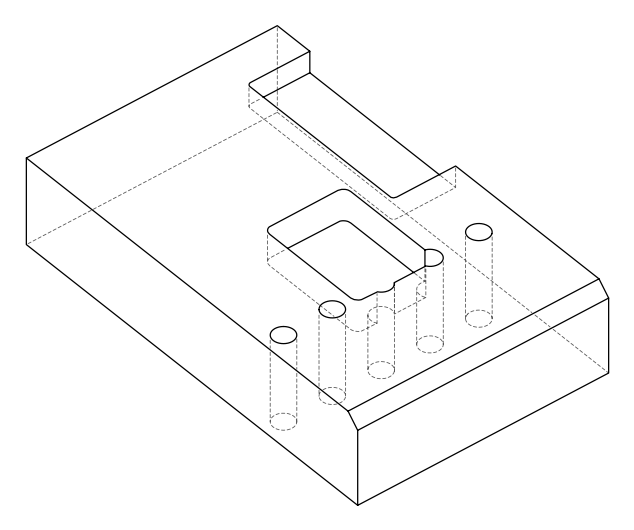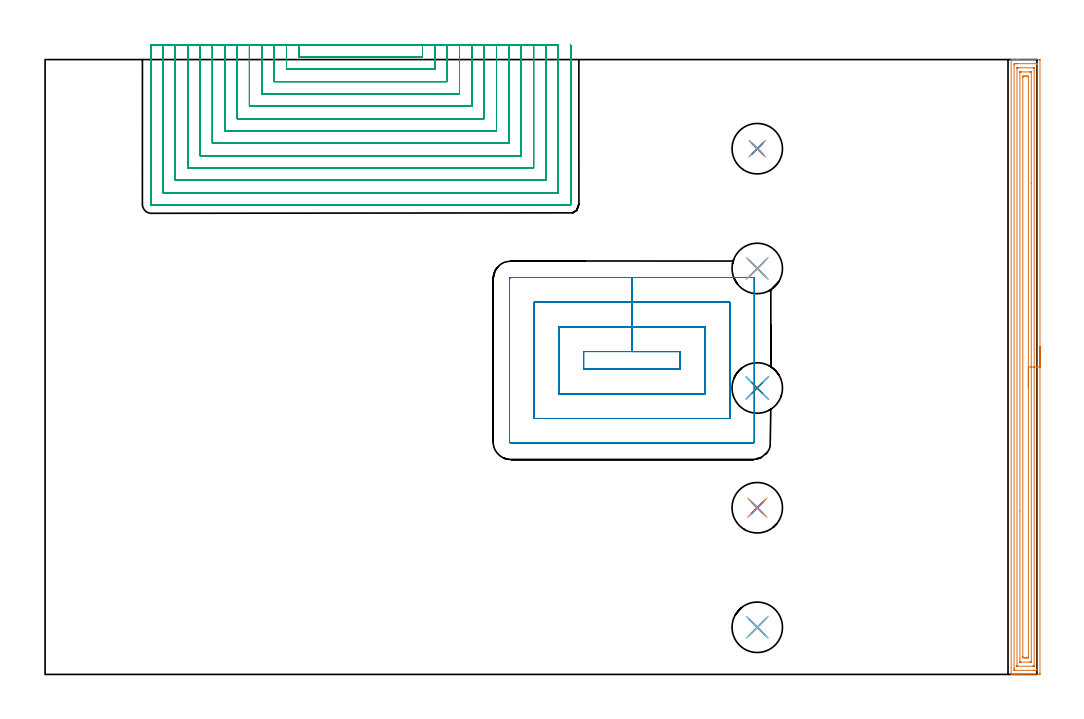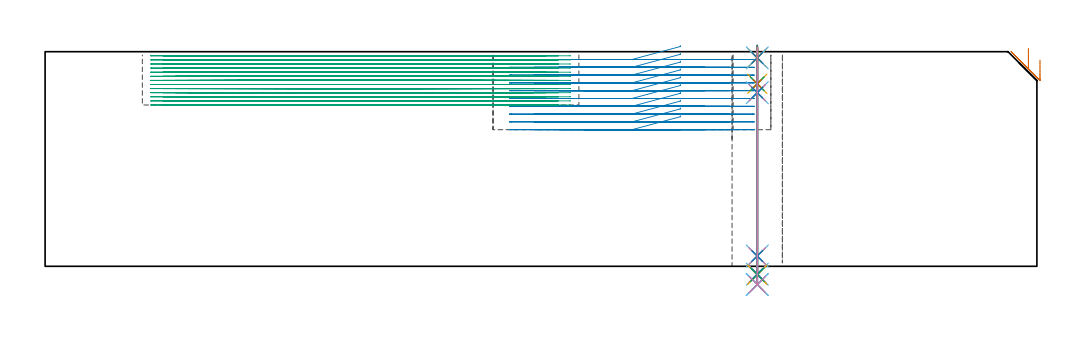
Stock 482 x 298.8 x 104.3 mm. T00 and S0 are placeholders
(PLAN: 28 operations, 23 tool changes, 199.7 min)
(1 AREA_MILL | FG_CHAMFER_SURFACE | UGT0205_001 | 12.26 min | 29281 mm3)
(2 MILL_RECTANGULAR_POCKET | POCKET_RECTANGULAR_STRAIGHT | NXT0201_012 | Follow Part, ap 4, ae 75% | 22.21 min | 491413 mm3)
(3 MILL_SLOT | SLOT_PARTIAL_RECTANGULAR | NXT0201_009 | Follow Part, ap 2, ae 75% | 157.45 min | 410135 mm3)
(4 SPOT_DRILL | STEP1HOLE | NXT0321_9005460120000 | 0.05 min | 199 mm3)
(5 SPOT_DRILL_1 | STEP1HOLE_1 | NXT0321_9005460120000 | 0.05 min | 156 mm3)
(6 SPOT_DRILL_2 | STEP1HOLE_2 | NXT0321_9005460120000 | 0.05 min | 0 mm3)
(7 SPOT_DRILL_3 | STEP1HOLE_3 | NXT0321_9005460120000 | 0.05 min | 94 mm3)
(8 SPOT_DRILL_4 | STEP1HOLE_4 | NXT0321_9005460120000 | 0.05 min | 129 mm3)
(9 DRILL_BLIND_HOLE_INTO_CENTER | STEP1HOLE | UGT0301_217 | 0.07 min | 996 mm3)
(10 GUN_DRILL_THROUGH_HOLE | STEP1HOLE | UGT0307_007 | 0.53 min | 7085 mm3)
(11 DRILL_TO_ENLARGE_THROUGH_HOLE | STEP1HOLE | NXT0301_104 | 0.44 min | 7752 mm3)
(12 DRILL_TO_ENLARGE_THROUGH_HOLE_1 | STEP1HOLE | UGT0301_058 | 0.46 min | 33103 mm3)
(13 DRILL_BLIND_HOLE_INTO_CENTER_1 | STEP1HOLE_1 | UGT0301_217 | 0.07 min | 989 mm3)
(14 GUN_DRILL_THROUGH_HOLE_1 | STEP1HOLE_1 | UGT0307_007 | 0.53 min | 7085 mm3)
(15 DRILL_TO_ENLARGE_THROUGH_HOLE_2 | STEP1HOLE_1 | NXT0301_104 | 0.44 min | 7721 mm3)
(16 DRILL_TO_ENLARGE_THROUGH_HOLE_3 | STEP1HOLE_1 | UGT0301_058 | 0.46 min | 33087 mm3)
(17 DRILL_BLIND_HOLE_INTO_CENTER_2 | STEP1HOLE_2 | UGT0301_217 | 0.07 min | 0 mm3)
(18 GUN_DRILL_THROUGH_HOLE_2 | STEP1HOLE_2 | UGT0307_007 | 0.53 min | 5233 mm3)
(19 DRILL_TO_ENLARGE_THROUGH_HOLE_4 | STEP1HOLE_2 | NXT0301_104 | 0.44 min | 5075 mm3)
(20 DRILL_TO_ENLARGE_THROUGH_HOLE_5 | STEP1HOLE_2 | UGT0301_058 | 0.46 min | 24128 mm3)
(21 DRILL_BLIND_HOLE_INTO_CENTER_3 | STEP1HOLE_3 | UGT0301_217 | 0.07 min | 100 mm3)
(22 GUN_DRILL_THROUGH_HOLE_3 | STEP1HOLE_3 | UGT0307_007 | 0.53 min | 5468 mm3)
(23 DRILL_TO_ENLARGE_THROUGH_HOLE_6 | STEP1HOLE_3 | NXT0301_104 | 0.44 min | 6200 mm3)
(24 DRILL_TO_ENLARGE_THROUGH_HOLE_7 | STEP1HOLE_3 | UGT0301_058 | 0.46 min | 27895 mm3)
(25 DRILL_BLIND_HOLE_INTO_CENTER_4 | STEP1HOLE_4 | UGT0301_217 | 0.07 min | 985 mm3)
(26 GUN_DRILL_THROUGH_HOLE_4 | STEP1HOLE_4 | UGT0307_007 | 0.53 min | 7105 mm3)
(27 DRILL_TO_ENLARGE_THROUGH_HOLE_8 | STEP1HOLE_4 | NXT0301_104 | 0.44 min | 7746 mm3)
(28 DRILL_TO_ENLARGE_THROUGH_HOLE_9 | STEP1HOLE_4 | UGT0301_058 | 0.46 min | 33098 mm3)
(TOOL UGT0205_001 | Chamfer Mill 20 x 3 x 45 deg. | D20 FL50 Z2)
(TOOL NXT0201_012 | ENDMILL 16mm [2P460-1600-NA 1630] | D16 FL38 Z6)
(TOOL NXT0201_009 | ENDMILL 8mm [2P460-0800-NA 1630] | D8 FL26 Z6)
(TOOL NXT0321_9005460120000 | NC Spot Drill, 142deg, 12mm, Carbide, Uncoated | D12 PA142 FL30 Z2)
(TOOL UGT0301_217 | Twist Drill 10.4 mm | D10.4 PA118 FL82 Z2)
(TOOL UGT0307_007 | Gun Drill 10 mm | D10 PA130 FL24 Z1)
(TOOL NXT0301_104 | Carbide Drill 14mm [860.1-1400-112A1-MM 2214] | D14 PA140 FL123 Z2)
(TOOL UGT0301_058 | Twist Drill 24.5 mm | D24.5 PA118 FL160 Z2)
(OP 1 AREA_MILL)
G17 G21 G94 G90
T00 M6
G54
G17 G0 G90 X483.5 Y159.4 S1061 M3
G43 Z114.3 H0
Z100.3
G94 G1 Y159.362 Z99.428 F250.
Y159.248 Z98.564
Y159.059 Z97.712
Y158.797 Z96.88
Y158.463 Z96.074
Y158.06 Z95.3
Y157.592 Z94.564
Y157.06 Z93.872
Y156.471 Z93.229
Y155.828 Z92.64
Y155.136 Z92.108
Y154.4 Z91.64
Y153.626 Z91.237
Y152.82 Z90.903
Y151.988 Z90.641
Y151.136 Z90.452
Y150.272 Z90.338
Y149.4 Z90.3
X483.499 Y0.621 Z90.301
X483.496 Y0.207 Z90.302
X483.492 Y0.01 Z90.305
X483.089 Y0.005 Z90.708
X482.479 Y0. Z91.319
X472.547 Z101.248
X472.011 Z101.786
X471.668 Z102.128
X471.132 Z102.664
X470.789 Z103.005
X469.82 Z103.979
X469.658 Y0.002 Z104.134
X469.502 Y0.01 Z104.288
X469.5 Y0.174 Z104.3
Y298.626
X469.503 Y298.79 Z104.288
X469.658 Y298.798 Z104.134
X469.82 Y298.8 Z103.979
X470.104 Z103.695
X470.789 Z103.005
X472.011 Z101.786
X472.547 Z101.248
X473.157 Z100.638
X483.089 Z90.708
X483.359 Y298.798 Z90.438
X483.492 Y298.79 Z90.306
X483.499 Y298.656 Z90.299
X483.5 Y298.179 Z90.3
Y149.4
X482.086 Z91.714
X482.085 Y2.536 Z91.715
X482.084 Y2.408 Z91.716
X482.079 Y2.034 Z91.721
X481.724 Y2.009 Z92.076
X481.332 Y2.003 Z92.468
X480.855 Y2. Z92.945
X480.453 Z93.347
X471.19 Z102.61
X470.993 Y2.002 Z102.807
X470.961 Y2.005 Z102.839
X470.931 Y2.009 Z102.869
X470.921 Y2.048 Z102.879
X470.916 Y2.28 Z102.884
X470.915 Y2.408 Z102.885
X470.914 Y3.175 Z102.886
X470.915 Y296.264 Z102.885
X470.916 Y296.392 Z102.884
X470.921 Y296.766 Z102.879
X471.276 Y296.791 Z102.524
X471.668 Y296.797 Z102.132
X472.145 Y296.8 Z101.655
X472.547 Z101.253
X481.809 Z91.991
X482.007 Y296.798 Z91.793
X482.039 Y296.795 Z91.761
X482.069 Y296.791 Z91.731
X482.079 Y296.752 Z91.721
X482.084 Y296.52 Z91.716
X482.085 Y296.392 Z91.715
X482.086 Y295.625 Z91.714
Y149.4
X480.672 Z93.128
X480.671 Y4.195 Z93.129
X480.669 Y4.085 Z93.131
X480.667 Y4.03 Z93.133
X480.665 Y4.011 Z93.135
X480.64 Y4.006 Z93.16
X480.453 Y4.003 Z93.347
X479.767 Y4. Z94.033
X472.738 Z101.062
X472.547 Y4.003 Z101.253
X472.355 Y4.008 Z101.445
X472.335 Y4.01 Z101.465
X472.333 Y4.024 Z101.467
X472.33 Y4.062 Z101.47
X472.329 Y4.121 Z101.471
Y4.195
Y294.605
X472.331 Y294.715 Z101.469
X472.333 Y294.77 Z101.467
X472.335 Y294.789 Z101.465
X472.36 Y294.794 Z101.44
X472.547 Y294.797 Z101.253
X473.233 Y294.8 Z100.567
X480.262 Z93.538
X480.453 Y294.797 Z93.347
X480.645 Y294.792 Z93.155
X480.665 Y294.79 Z93.135
X480.667 Y294.776 Z93.133
X480.67 Y294.738 Z93.13
X480.671 Y294.679 Z93.129
X480.672 Y294.605 Z93.128
Y149.4
X479.257 Z94.543
Y6.306
X479.255 Y6.115 Z94.545
X479.253 Y6.047 Z94.547
X479.251 Y6.015 Z94.549
X479.234 Y6.01 Z94.566
X479.127 Y6.007 Z94.673
X478.696 Y6. Z95.104
X478.679 Z95.121
X474.286 Z99.514
X473.873 Y6.004 Z99.927
X473.771 Y6.008 Z100.029
X473.75 Y6.01 Z100.05
X473.748 Y6.024 Z100.052
X473.745 Y6.061 Z100.055
X473.744 Y6.141 Z100.056
X473.743 Y79.478 Z100.057
Y292.494
X473.745 Y292.685 Z100.055
X473.747 Y292.753 Z100.053
X473.749 Y292.785 Z100.051
X473.766 Y292.79 Z100.034
X473.873 Y292.793 Z99.927
X474.304 Y292.8 Z99.496
X474.321 Z99.479
X478.714 Z95.086
X479.127 Y292.796 Z94.673
X479.229 Y292.792 Z94.571
X479.25 Y292.79 Z94.55
X479.252 Y292.776 Z94.548
X479.255 Y292.739 Z94.545
X479.256 Y292.659 Z94.544
X479.257 Y238.477 Z94.543
Y149.4
X477.843 Z95.957
Y8.663
X477.842 Y8.638 Z95.958
X477.818 Y8.01 Z95.982
X477.588 Y8.003 Z96.212
X476.939 Y8. Z96.861
X476.713 Z97.087
X476.061 Z97.739
X475.833 Y8.001 Z97.967
X475.182 Y8.01 Z98.618
X475.158 Y8.663 Z98.642
X475.157 Y8.688 Z98.643
Y290.137
X475.158 Y290.162 Z98.642
X475.182 Y290.79 Z98.618
X475.412 Y290.797 Z98.388
X476.061 Y290.8 Z97.739
X476.287 Z97.513
X476.939 Z96.861
X477.167 Y290.799 Z96.633
X477.818 Y290.79 Z95.982
X477.842 Y290.137 Z95.958
X477.843 Y290.112 Z95.957
Y149.4
Y148.528 Z95.995
Y147.664 Z96.109
Y146.812 Z96.298
Y145.98 Z96.56
Y145.174 Z96.894
Y144.4 Z97.297
Y143.664 Z97.765
Y142.972 Z98.296
Y142.329 Z98.886
Y141.74 Z99.529
Y141.208 Z100.221
Y140.74 Z100.957
Y140.337 Z101.731
Y140.003 Z102.537
Y139.741 Z103.369
Y139.552 Z104.22
Y139.438 Z105.085
Y139.4 Z105.957
G0 Z114.3
M5
M2
(OP 2 MILL_RECTANGULAR_POCKET)
G17 G21 G94 G90
T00 M6
G54
G17 G0 G90 X308.7 Y155.059 S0 M3
G43 Z114.3 H1
Z107.3
G94 G1 Y156.9 Z106.807 F250.
X285.2 Z100.51
X261.7 F500.
Y148.4
X308.7
Y156.9
X285.2
Y168.9
X249.7
Y136.4
X320.7
Y168.9
X285.2
Y180.9
X237.7
Y124.4
X332.7
Y180.9
X285.2
Y192.9
X226.5
G3 X225.7 Y192.1 R0.8
G1 Y113.2
G3 X226.5 Y112.4 R0.8
G1 X343.9
G3 X344.7 Y113.2 R0.8
G1 Y192.9
X285.2
X284.2
G0 X308.7 Y155.059 Z103.51
G1 Y156.9 Z103.017 F250.
X285.2 Z96.72
X261.7 F500.
Y148.4
X308.7
Y156.9
X285.2
Y168.9
X249.7
Y136.4
X320.7
Y168.9
X285.2
Y180.9
X237.7
Y124.4
X332.7
Y180.9
X285.2
Y192.9
X226.5
G3 X225.7 Y192.1 R0.8
G1 Y113.2
G3 X226.5 Y112.4 R0.8
G1 X343.9
G3 X344.7 Y113.2 R0.8
G1 Y192.9
X285.2
X284.2
G0 X308.7 Y155.059 Z99.72
G1 Y156.9 Z99.227 F250.
X285.2 Z92.93
X261.7 F500.
Y148.4
X308.7
Y156.9
X285.2
Y168.9
X249.7
Y136.4
X320.7
Y168.9
X285.2
Y180.9
X237.7
Y124.4
X332.7
Y180.9
X285.2
Y192.9
X226.5
G3 X225.7 Y192.1 R0.8
G1 Y113.2
G3 X226.5 Y112.4 R0.8
G1 X343.9
G3 X344.7 Y113.2 R0.8
G1 Y192.9
X285.2
X284.2
G0 X308.7 Y155.059 Z95.93
G1 Y156.9 Z95.437 F250.
X285.2 Z89.14
X261.7 F500.
Y148.4
X308.7
Y156.9
X285.2
Y168.9
X249.7
Y136.4
X320.7
Y168.9
X285.2
Y180.9
X237.7
Y124.4
X332.7
Y180.9
X285.2
Y192.9
X226.5
G3 X225.7 Y192.1 R0.8
G1 Y113.2
G3 X226.5 Y112.4 R0.8
G1 X343.9
G3 X344.7 Y113.2 R0.8
G1 Y192.9
X285.2
X284.2
G0 X308.7 Y155.059 Z92.14
G1 Y156.9 Z91.647 F250.
X285.2 Z85.35
X261.7 F500.
Y148.4
X308.7
Y156.9
X285.2
Y168.9
X249.7
Y136.4
X320.7
Y168.9
X285.2
Y180.9
X237.7
Y124.4
X332.7
Y180.9
X285.2
Y192.9
X226.5
G3 X225.7 Y192.1 R0.8
G1 Y113.2
G3 X226.5 Y112.4 R0.8
G1 X343.9
G3 X344.7 Y113.2 R0.8
G1 Y192.9
X285.2
X284.2
G0 X308.7 Y155.059 Z88.35
G1 Y156.9 Z87.857 F250.
X285.2 Z81.56
X261.7 F500.
Y148.4
X308.7
Y156.9
X285.2
Y168.9
X249.7
Y136.4
X320.7
Y168.9
X285.2
Y180.9
X237.7
Y124.4
X332.7
Y180.9
X285.2
Y192.9
X226.5
G3 X225.7 Y192.1 R0.8
G1 Y113.2
G3 X226.5 Y112.4 R0.8
G1 X343.9
G3 X344.7 Y113.2 R0.8
G1 Y192.9
X285.2
X284.2
G0 X308.7 Y155.059 Z84.56
G1 Y156.9 Z84.067 F250.
X285.2 Z77.77
X261.7 F500.
Y148.4
X308.7
Y156.9
X285.2
Y168.9
X249.7
Y136.4
X320.7
Y168.9
X285.2
Y180.9
X237.7
Y124.4
X332.7
Y180.9
X285.2
Y192.9
X226.5
G3 X225.7 Y192.1 R0.8
G1 Y113.2
G3 X226.5 Y112.4 R0.8
G1 X343.9
G3 X344.7 Y113.2 R0.8
G1 Y192.9
X285.2
X284.2
G0 X308.7 Y155.059 Z80.77
G1 Y156.9 Z80.277 F250.
X285.2 Z73.98
X261.7 F500.
Y148.4
X308.7
Y156.9
X285.2
Y168.9
X249.7
Y136.4
X320.7
Y168.9
X285.2
Y180.9
X237.7
Y124.4
X332.7
Y180.9
X285.2
Y192.9
X226.5
G3 X225.7 Y192.1 R0.8
G1 Y113.2
G3 X226.5 Y112.4 R0.8
G1 X343.9
G3 X344.7 Y113.2 R0.8
G1 Y192.9
X285.2
X284.2
G0 X308.7 Y155.059 Z76.98
G1 Y156.9 Z76.487 F250.
X285.2 Z70.19
X261.7 F500.
Y148.4
X308.7
Y156.9
X285.2
Y168.9
X249.7
Y136.4
X320.7
Y168.9
X285.2
Y180.9
X237.7
Y124.4
X332.7
Y180.9
X285.2
Y192.9
X226.5
G3 X225.7 Y192.1 R0.8
G1 Y113.2
G3 X226.5 Y112.4 R0.8
G1 X343.9
G3 X344.7 Y113.2 R0.8
G1 Y192.9
X285.2
X284.2
G0 X308.7 Y155.059 Z73.19
G1 Y156.9 Z72.697 F250.
X285.2 Z66.4
X261.7 F500.
Y148.4
X308.7
Y156.9
X285.2
Y168.9
X249.7
Y136.4
X320.7
Y168.9
X285.2
Y180.9
X237.7
Y124.4
X332.7
Y180.9
X285.2
Y192.9
X226.5
G3 X225.7 Y192.1 R0.8
G1 Y113.2
G3 X226.5 Y112.4 R0.8
G1 X343.9
G3 X344.7 Y113.2 R0.8
G1 Y192.9
X285.2
X284.2
G0 Z114.3
M5
M2
(OP 3 MILL_SLOT)
G17 G21 G94 G90
T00 M6
G54
G17 G0 G90 X123.3 Y305.8 S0 M3
G43 Z114.3 H1
Z102.308
G94 G1 Y302.8 F250.
Y300.1 F500.
X183.4
Y302.8
Y305.8 F250.
X117.3
Y302.8
Y294.1 F500.
X189.4
Y302.8
Y305.8 F250.
X111.3
Y302.8
Y288.1 F500.
X195.4
Y302.8
Y305.8 F250.
X105.3
Y302.8
Y282.1 F500.
X201.4
Y302.8
Y305.8 F250.
X99.3
Y302.8
Y276.1 F500.
X207.4
Y302.8
Y305.8 F250.
X93.3
Y302.8
Y270.1 F500.
X213.4
Y302.8
Y305.8 F250.
X87.3
Y302.8
Y264.1 F500.
X219.4
Y302.8
Y305.8 F250.
X81.3
Y302.8
Y258.1 F500.
X225.4
Y302.8
Y305.8 F250.
X75.3
Y302.8
Y252.1 F500.
X231.4
Y302.8
Y305.8 F250.
X69.3
Y302.8
Y246.1 F500.
X237.4
Y302.8
Y305.8 F250.
X63.3
Y302.8
Y240.1 F500.
X243.4
Y302.8
Y305.8 F250.
X57.3
Y302.8
Y234.1 F500.
X249.4
Y302.8
Y305.8 F250.
X51.3
Y302.8
Y228.4 F500.
G3 X51.6 Y228.1 R0.3
G1 X255.1
G3 X255.4 Y228.4 R0.3
G1 Y302.8
Y305.8 F250.
G0 X123.3 Z100.315
G1 Y302.8
Y300.1 F500.
X183.4
Y302.8
Y305.8 F250.
X117.3
Y302.8
Y294.1 F500.
X189.4
Y302.8
Y305.8 F250.
X111.3
Y302.8
Y288.1 F500.
X195.4
Y302.8
Y305.8 F250.
X105.3
Y302.8
Y282.1 F500.
X201.4
Y302.8
Y305.8 F250.
X99.3
Y302.8
Y276.1 F500.
X207.4
Y302.8
Y305.8 F250.
X93.3
Y302.8
Y270.1 F500.
X213.4
Y302.8
Y305.8 F250.
X87.3
Y302.8
Y264.1 F500.
X219.4
Y302.8
Y305.8 F250.
X81.3
Y302.8
Y258.1 F500.
X225.4
Y302.8
Y305.8 F250.
X75.3
Y302.8
Y252.1 F500.
X231.4
Y302.8
Y305.8 F250.
X69.3
Y302.8
Y246.1 F500.
X237.4
Y302.8
Y305.8 F250.
X63.3
Y302.8
Y240.1 F500.
X243.4
Y302.8
Y305.8 F250.
X57.3
Y302.8
Y234.1 F500.
X249.4
Y302.8
Y305.8 F250.
X51.3
Y302.8
Y228.4 F500.
G3 X51.6 Y228.1 R0.3
G1 X255.1
G3 X255.4 Y228.4 R0.3
G1 Y302.8
Y305.8 F250.
G0 X123.3 Z98.323
G1 Y302.8
Y300.1 F500.
X183.4
Y302.8
Y305.8 F250.
X117.3
Y302.8
Y294.1 F500.
X189.4
Y302.8
Y305.8 F250.
X111.3
Y302.8
Y288.1 F500.
X195.4
Y302.8
Y305.8 F250.
X105.3
Y302.8
Y282.1 F500.
X201.4
Y302.8
Y305.8 F250.
X99.3
Y302.8
Y276.1 F500.
X207.4
Y302.8
Y305.8 F250.
X93.3
Y302.8
Y270.1 F500.
X213.4
Y302.8
Y305.8 F250.
X87.3
Y302.8
Y264.1 F500.
X219.4
Y302.8
Y305.8 F250.
X81.3
Y302.8
Y258.1 F500.
X225.4
Y302.8
Y305.8 F250.
X75.3
Y302.8
Y252.1 F500.
X231.4
Y302.8
Y305.8 F250.
X69.3
Y302.8
Y246.1 F500.
X237.4
Y302.8
Y305.8 F250.
X63.3
Y302.8
Y240.1 F500.
X243.4
Y302.8
Y305.8 F250.
X57.3
Y302.8
Y234.1 F500.
X249.4
Y302.8
Y305.8 F250.
X51.3
Y302.8
Y228.4 F500.
G3 X51.6 Y228.1 R0.3
G1 X255.1
G3 X255.4 Y228.4 R0.3
G1 Y302.8
Y305.8 F250.
G0 X123.3 Z96.331
G1 Y302.8
Y300.1 F500.
X183.4
Y302.8
Y305.8 F250.
X117.3
Y302.8
Y294.1 F500.
X189.4
Y302.8
Y305.8 F250.
X111.3
Y302.8
Y288.1 F500.
X195.4
Y302.8
Y305.8 F250.
X105.3
Y302.8
Y282.1 F500.
X201.4
Y302.8
Y305.8 F250.
X99.3
Y302.8
Y276.1 F500.
X207.4
Y302.8
Y305.8 F250.
X93.3
Y302.8
Y270.1 F500.
X213.4
Y302.8
Y305.8 F250.
X87.3
Y302.8
Y264.1 F500.
X219.4
Y302.8
Y305.8 F250.
X81.3
Y302.8
Y258.1 F500.
X225.4
Y302.8
Y305.8 F250.
X75.3
Y302.8
Y252.1 F500.
X231.4
Y302.8
Y305.8 F250.
X69.3
Y302.8
Y246.1 F500.
X237.4
Y302.8
Y305.8 F250.
X63.3
Y302.8
Y240.1 F500.
X243.4
Y302.8
Y305.8 F250.
X57.3
Y302.8
Y234.1 F500.
X249.4
Y302.8
Y305.8 F250.
X51.3
Y302.8
Y228.4 F500.
G3 X51.6 Y228.1 R0.3
G1 X255.1
G3 X255.4 Y228.4 R0.3
G1 Y302.8
Y305.8 F250.
G0 X123.3 Z94.338
G1 Y302.8
Y300.1 F500.
X183.4
Y302.8
Y305.8 F250.
X117.3
Y302.8
Y294.1 F500.
X189.4
Y302.8
Y305.8 F250.
X111.3
Y302.8
Y288.1 F500.
X195.4
Y302.8
Y305.8 F250.
X105.3
Y302.8
Y282.1 F500.
X201.4
Y302.8
Y305.8 F250.
X99.3
Y302.8
Y276.1 F500.
X207.4
Y302.8
Y305.8 F250.
X93.3
Y302.8
Y270.1 F500.
X213.4
Y302.8
Y305.8 F250.
X87.3
Y302.8
Y264.1 F500.
X219.4
Y302.8
Y305.8 F250.
X81.3
Y302.8
Y258.1 F500.
X225.4
Y302.8
Y305.8 F250.
X75.3
Y302.8
Y252.1 F500.
X231.4
Y302.8
Y305.8 F250.
X69.3
Y302.8
Y246.1 F500.
X237.4
Y302.8
Y305.8 F250.
X63.3
Y302.8
Y240.1 F500.
X243.4
Y302.8
Y305.8 F250.
X57.3
Y302.8
Y234.1 F500.
X249.4
Y302.8
Y305.8 F250.
X51.3
Y302.8
Y228.4 F500.
G3 X51.6 Y228.1 R0.3
G1 X255.1
G3 X255.4 Y228.4 R0.3
G1 Y302.8
Y305.8 F250.
G0 X123.3 Z92.346
G1 Y302.8
Y300.1 F500.
X183.4
Y302.8
Y305.8 F250.
X117.3
Y302.8
Y294.1 F500.
X189.4
Y302.8
Y305.8 F250.
X111.3
Y302.8
Y288.1 F500.
X195.4
Y302.8
Y305.8 F250.
X105.3
Y302.8
Y282.1 F500.
X201.4
Y302.8
Y305.8 F250.
X99.3
Y302.8
Y276.1 F500.
X207.4
Y302.8
Y305.8 F250.
X93.3
Y302.8
Y270.1 F500.
X213.4
Y302.8
Y305.8 F250.
X87.3
Y302.8
Y264.1 F500.
X219.4
Y302.8
Y305.8 F250.
X81.3
Y302.8
Y258.1 F500.
X225.4
Y302.8
Y305.8 F250.
X75.3
Y302.8
Y252.1 F500.
X231.4
Y302.8
Y305.8 F250.
X69.3
Y302.8
Y246.1 F500.
X237.4
Y302.8
Y305.8 F250.
X63.3
Y302.8
Y240.1 F500.
X243.4
Y302.8
Y305.8 F250.
X57.3
Y302.8
Y234.1 F500.
X249.4
Y302.8
Y305.8 F250.
X51.3
Y302.8
Y228.4 F500.
G3 X51.6 Y228.1 R0.3
G1 X255.1
G3 X255.4 Y228.4 R0.3
G1 Y302.8
Y305.8 F250.
G0 X123.3 Z90.354
G1 Y302.8
Y300.1 F500.
X183.4
Y302.8
Y305.8 F250.
X117.3
Y302.8
Y294.1 F500.
X189.4
Y302.8
Y305.8 F250.
X111.3
Y302.8
Y288.1 F500.
X195.4
Y302.8
Y305.8 F250.
X105.3
Y302.8
Y282.1 F500.
X201.4
Y302.8
Y305.8 F250.
X99.3
Y302.8
Y276.1 F500.
X207.4
Y302.8
Y305.8 F250.
X93.3
Y302.8
Y270.1 F500.
X213.4
Y302.8
Y305.8 F250.
X87.3
Y302.8
Y264.1 F500.
X219.4
Y302.8
Y305.8 F250.
X81.3
Y302.8
Y258.1 F500.
X225.4
Y302.8
Y305.8 F250.
X75.3
Y302.8
Y252.1 F500.
X231.4
Y302.8
Y305.8 F250.
X69.3
Y302.8
Y246.1 F500.
X237.4
Y302.8
Y305.8 F250.
X63.3
Y302.8
Y240.1 F500.
X243.4
Y302.8
Y305.8 F250.
X57.3
Y302.8
Y234.1 F500.
X249.4
Y302.8
Y305.8 F250.
X51.3
Y302.8
Y228.4 F500.
G3 X51.6 Y228.1 R0.3
G1 X255.1
G3 X255.4 Y228.4 R0.3
G1 Y302.8
Y305.8 F250.
G0 X123.3 Z88.362
G1 Y302.8
Y300.1 F500.
X183.4
Y302.8
Y305.8 F250.
X117.3
Y302.8
Y294.1 F500.
X189.4
Y302.8
Y305.8 F250.
X111.3
Y302.8
Y288.1 F500.
X195.4
Y302.8
Y305.8 F250.
X105.3
Y302.8
Y282.1 F500.
X201.4
Y302.8
Y305.8 F250.
X99.3
Y302.8
Y276.1 F500.
X207.4
Y302.8
Y305.8 F250.
X93.3
Y302.8
Y270.1 F500.
X213.4
Y302.8
Y305.8 F250.
X87.3
Y302.8
Y264.1 F500.
X219.4
Y302.8
Y305.8 F250.
X81.3
Y302.8
Y258.1 F500.
X225.4
Y302.8
Y305.8 F250.
X75.3
Y302.8
Y252.1 F500.
X231.4
Y302.8
Y305.8 F250.
X69.3
Y302.8
Y246.1 F500.
X237.4
Y302.8
Y305.8 F250.
X63.3
Y302.8
Y240.1 F500.
X243.4
Y302.8
Y305.8 F250.
X57.3
Y302.8
Y234.1 F500.
X249.4
Y302.8
Y305.8 F250.
X51.3
Y302.8
Y228.4 F500.
G3 X51.6 Y228.1 R0.3
G1 X255.1
G3 X255.4 Y228.4 R0.3
G1 Y302.8
Y305.8 F250.
G0 X123.3 Z86.369
G1 Y302.8
Y300.1 F500.
X183.4
Y302.8
Y305.8 F250.
X117.3
Y302.8
Y294.1 F500.
X189.4
Y302.8
Y305.8 F250.
X111.3
Y302.8
Y288.1 F500.
X195.4
Y302.8
Y305.8 F250.
X105.3
Y302.8
Y282.1 F500.
X201.4
Y302.8
Y305.8 F250.
X99.3
Y302.8
Y276.1 F500.
X207.4
Y302.8
Y305.8 F250.
X93.3
Y302.8
Y270.1 F500.
X213.4
Y302.8
Y305.8 F250.
X87.3
Y302.8
Y264.1 F500.
X219.4
Y302.8
Y305.8 F250.
X81.3
Y302.8
Y258.1 F500.
X225.4
Y302.8
Y305.8 F250.
X75.3
Y302.8
Y252.1 F500.
X231.4
Y302.8
Y305.8 F250.
X69.3
Y302.8
Y246.1 F500.
X237.4
Y302.8
Y305.8 F250.
X63.3
Y302.8
Y240.1 F500.
X243.4
Y302.8
Y305.8 F250.
X57.3
Y302.8
Y234.1 F500.
X249.4
Y302.8
Y305.8 F250.
X51.3
Y302.8
Y228.4 F500.
G3 X51.6 Y228.1 R0.3
G1 X255.1
G3 X255.4 Y228.4 R0.3
G1 Y302.8
Y305.8 F250.
G0 X123.3 Z84.377
G1 Y302.8
Y300.1 F500.
X183.4
Y302.8
Y305.8 F250.
X117.3
Y302.8
Y294.1 F500.
X189.4
Y302.8
Y305.8 F250.
X111.3
Y302.8
Y288.1 F500.
X195.4
Y302.8
Y305.8 F250.
X105.3
Y302.8
Y282.1 F500.
X201.4
Y302.8
Y305.8 F250.
X99.3
Y302.8
Y276.1 F500.
X207.4
Y302.8
Y305.8 F250.
X93.3
Y302.8
Y270.1 F500.
X213.4
Y302.8
Y305.8 F250.
X87.3
Y302.8
Y264.1 F500.
X219.4
Y302.8
Y305.8 F250.
X81.3
Y302.8
Y258.1 F500.
X225.4
Y302.8
Y305.8 F250.
X75.3
Y302.8
Y252.1 F500.
X231.4
Y302.8
Y305.8 F250.
X69.3
Y302.8
Y246.1 F500.
X237.4
Y302.8
Y305.8 F250.
X63.3
Y302.8
Y240.1 F500.
X243.4
Y302.8
Y305.8 F250.
X57.3
Y302.8
Y234.1 F500.
X249.4
Y302.8
Y305.8 F250.
X51.3
Y302.8
Y228.4 F500.
G3 X51.6 Y228.1 R0.3
G1 X255.1
G3 X255.4 Y228.4 R0.3
G1 Y302.8
Y305.8 F250.
G0 X123.3 Z82.385
G1 Y302.8
Y300.1 F500.
X183.4
Y302.8
Y305.8 F250.
X117.3
Y302.8
Y294.1 F500.
X189.4
Y302.8
Y305.8 F250.
X111.3
Y302.8
Y288.1 F500.
X195.4
Y302.8
Y305.8 F250.
X105.3
Y302.8
Y282.1 F500.
X201.4
Y302.8
Y305.8 F250.
X99.3
Y302.8
Y276.1 F500.
X207.4
Y302.8
Y305.8 F250.
X93.3
Y302.8
Y270.1 F500.
X213.4
Y302.8
Y305.8 F250.
X87.3
Y302.8
Y264.1 F500.
X219.4
Y302.8
Y305.8 F250.
X81.3
Y302.8
Y258.1 F500.
X225.4
Y302.8
Y305.8 F250.
X75.3
Y302.8
Y252.1 F500.
X231.4
Y302.8
Y305.8 F250.
X69.3
Y302.8
Y246.1 F500.
X237.4
Y302.8
Y305.8 F250.
X63.3
Y302.8
Y240.1 F500.
X243.4
Y302.8
Y305.8 F250.
X57.3
Y302.8
Y234.1 F500.
X249.4
Y302.8
Y305.8 F250.
X51.3
Y302.8
Y228.4 F500.
G3 X51.6 Y228.1 R0.3
G1 X255.1
G3 X255.4 Y228.4 R0.3
G1 Y302.8
Y305.8 F250.
G0 X123.3 Z80.392
G1 Y302.8
Y300.1 F500.
X183.4
Y302.8
Y305.8 F250.
X117.3
Y302.8
Y294.1 F500.
X189.4
Y302.8
Y305.8 F250.
X111.3
Y302.8
Y288.1 F500.
X195.4
Y302.8
Y305.8 F250.
X105.3
Y302.8
Y282.1 F500.
X201.4
Y302.8
Y305.8 F250.
X99.3
Y302.8
Y276.1 F500.
X207.4
Y302.8
Y305.8 F250.
X93.3
Y302.8
Y270.1 F500.
X213.4
Y302.8
Y305.8 F250.
X87.3
Y302.8
Y264.1 F500.
X219.4
Y302.8
Y305.8 F250.
X81.3
Y302.8
Y258.1 F500.
X225.4
Y302.8
Y305.8 F250.
X75.3
Y302.8
Y252.1 F500.
X231.4
Y302.8
Y305.8 F250.
X69.3
Y302.8
Y246.1 F500.
X237.4
Y302.8
Y305.8 F250.
X63.3
Y302.8
Y240.1 F500.
X243.4
Y302.8
Y305.8 F250.
X57.3
Y302.8
Y234.1 F500.
X249.4
Y302.8
Y305.8 F250.
X51.3
Y302.8
Y228.4 F500.
G3 X51.6 Y228.1 R0.3
G1 X255.1
G3 X255.4 Y228.4 R0.3
G1 Y302.8
Y305.8 F250.
G0 X123.3 Z78.4
G1 Y302.8
Y300.1 F500.
X183.4
Y302.8
Y305.8 F250.
X117.3
Y302.8
Y294.1 F500.
X189.4
Y302.8
Y305.8 F250.
X111.3
Y302.8
Y288.1 F500.
X195.4
Y302.8
Y305.8 F250.
X105.3
Y302.8
Y282.1 F500.
X201.4
Y302.8
Y305.8 F250.
X99.3
Y302.8
Y276.1 F500.
X207.4
Y302.8
Y305.8 F250.
X93.3
Y302.8
Y270.1 F500.
X213.4
Y302.8
Y305.8 F250.
X87.3
Y302.8
Y264.1 F500.
X219.4
Y302.8
Y305.8 F250.
X81.3
Y302.8
Y258.1 F500.
X225.4
Y302.8
Y305.8 F250.
X75.3
Y302.8
Y252.1 F500.
X231.4
Y302.8
Y305.8 F250.
X69.3
Y302.8
Y246.1 F500.
X237.4
Y302.8
Y305.8 F250.
X63.3
Y302.8
Y240.1 F500.
X243.4
Y302.8
Y305.8 F250.
X57.3
Y302.8
Y234.1 F500.
X249.4
Y302.8
Y305.8 F250.
X51.3
Y302.8
Y228.4 F500.
G3 X51.6 Y228.1 R0.3
G1 X255.1
G3 X255.4 Y228.4 R0.3
G1 Y302.8
Y305.8 F250.
G0 Z114.3
M5
M2
(OP 4 SPOT_DRILL)
G17 G21 G94 G90
T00 M6
G54
G17 G0 G90 X346.1 Y22.9 S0 M3
G43 Z114.3 H0
G94 G81 G98 Z101.3 F250. R107.3
G80
M5
M2
(OP 5 SPOT_DRILL_1)
G17 G21 G94 G90
T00 M6
G54
G17 G0 G90 X346.1 Y81. S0 M3
G43 Z114.3 H0
G94 G81 G98 Z101.3 F250. R107.3
G80
M5
M2
(OP 6 SPOT_DRILL_2)
G17 G21 G94 G90
T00 M6
G54
G17 G0 G90 X346.1 Y139.2 S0 M3
G43 Z114.3 H0
G94 G81 G98 Z101.3 F250. R107.3
G80
M5
M2
(OP 7 SPOT_DRILL_3)
G17 G21 G94 G90
T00 M6
G54
G17 G0 G90 X346.1 Y197.3 S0 M3
G43 Z114.3 H0
G94 G81 G98 Z101.3 F250. R107.3
G80
M5
M2
(OP 8 SPOT_DRILL_4)
G17 G21 G94 G90
T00 M6
G54
G17 G0 G90 X346.1 Y255.5 S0 M3
G43 Z114.3 H0
G94 G81 G98 Z101.3 F250. R107.3
G80
M5
M2
(OP 9 DRILL_BLIND_HOLE_INTO_CENTER)
G17 G21 G94 G90
T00 M6
G54
G17 G0 G90 X346.1 Y22.9 S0 M3
G43 Z114.3 H0
G94 G81 G98 Z88.7 F250. R106.3
G80
M5
M2
(OP 10 GUN_DRILL_THROUGH_HOLE)
G17 G21 G94 G90
T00 M6
G54
G17 G0 G90 X346.1 Y22.9 M8
G43 Z114.3 H0
Z101.268
S716 M3
G94 G1 Z84.373 F125. M26
G4 X.084
Z5. F250.
G4 X.084
Z-3.832 F125.
G4 X.084
M5
M9
G0 Z101.268
Z114.3
M2
(OP 11 DRILL_TO_ENLARGE_THROUGH_HOLE)
G17 G21 G94 G90
T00 M6
G54
G17 G0 G90 X346.1 Y22.9 S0 M3
G43 Z114.3 H1
G94 G73 G98 Z-4.048 F250. Q13.543 R106.3
G80
M5
M2
(OP 12 DRILL_TO_ENLARGE_THROUGH_HOLE_1)
G17 G21 G94 G90
T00 M6
G54
G17 G0 G90 X346.1 Y22.9 S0 M3
G43 Z114.3 H0
G94 G73 G98 Z-8.861 F250. Q22.632 R106.3
G80
M5
M2
(OP 13 DRILL_BLIND_HOLE_INTO_CENTER_1)
G17 G21 G94 G90
T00 M6
G54
G17 G0 G90 X346.1 Y81. S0 M3
G43 Z114.3 H0
G94 G81 G98 Z88.7 F250. R106.3
G80
M5
M2
(OP 14 GUN_DRILL_THROUGH_HOLE_1)
G17 G21 G94 G90
T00 M6
G54
G17 G0 G90 X346.1 Y81. M8
G43 Z114.3 H0
Z101.268
S716 M3
G94 G1 Z84.373 F125. M26
G4 X.084
Z5. F250.
G4 X.084
Z-3.832 F125.
G4 X.084
M5
M9
G0 Z101.268
Z114.3
M2
(OP 15 DRILL_TO_ENLARGE_THROUGH_HOLE_2)
G17 G21 G94 G90
T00 M6
G54
G17 G0 G90 X346.1 Y81. S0 M3
G43 Z114.3 H1
G94 G73 G98 Z-4.048 F250. Q13.543 R106.3
G80
M5
M2
(OP 16 DRILL_TO_ENLARGE_THROUGH_HOLE_3)
G17 G21 G94 G90
T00 M6
G54
G17 G0 G90 X346.1 Y81. S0 M3
G43 Z114.3 H0
G94 G73 G98 Z-8.861 F250. Q22.632 R106.3
G80
M5
M2
(OP 17 DRILL_BLIND_HOLE_INTO_CENTER_2)
G17 G21 G94 G90
T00 M6
G54
G17 G0 G90 X346.1 Y139.2 S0 M3
G43 Z114.3 H0
G94 G81 G98 Z88.7 F250. R106.3
G80
M5
M2
(OP 18 GUN_DRILL_THROUGH_HOLE_2)
G17 G21 G94 G90
T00 M6
G54
G17 G0 G90 X346.1 Y139.2 M8
G43 Z114.3 H0
Z101.268
S716 M3
G94 G1 Z84.373 F125. M26
G4 X.084
Z5. F250.
G4 X.084
Z-3.832 F125.
G4 X.084
M5
M9
G0 Z101.268
Z114.3
M2
(OP 19 DRILL_TO_ENLARGE_THROUGH_HOLE_4)
G17 G21 G94 G90
T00 M6
G54
G17 G0 G90 X346.1 Y139.2 S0 M3
G43 Z114.3 H1
G94 G73 G98 Z-4.048 F250. Q13.543 R106.3
G80
M5
M2
(OP 20 DRILL_TO_ENLARGE_THROUGH_HOLE_5)
G17 G21 G94 G90
T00 M6
G54
G17 G0 G90 X346.1 Y139.2 S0 M3
G43 Z114.3 H0
G94 G73 G98 Z-8.861 F250. Q22.632 R106.3
G80
M5
M2
(OP 21 DRILL_BLIND_HOLE_INTO_CENTER_3)
G17 G21 G94 G90
T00 M6
G54
G17 G0 G90 X346.1 Y197.3 S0 M3
G43 Z114.3 H0
G94 G81 G98 Z88.7 F250. R106.3
G80
M5
M2
(OP 22 GUN_DRILL_THROUGH_HOLE_3)
G17 G21 G94 G90
T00 M6
G54
G17 G0 G90 X346.1 Y197.3 M8
G43 Z114.3 H0
Z101.268
S716 M3
G94 G1 Z84.373 F125. M26
G4 X.084
Z5. F250.
G4 X.084
Z-3.832 F125.
G4 X.084
M5
M9
G0 Z101.268
Z114.3
M2
(OP 23 DRILL_TO_ENLARGE_THROUGH_HOLE_6)
G17 G21 G94 G90
T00 M6
G54
G17 G0 G90 X346.1 Y197.3 S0 M3
G43 Z114.3 H1
G94 G73 G98 Z-4.048 F250. Q13.543 R106.3
G80
M5
M2
(OP 24 DRILL_TO_ENLARGE_THROUGH_HOLE_7)
G17 G21 G94 G90
T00 M6
G54
G17 G0 G90 X346.1 Y197.3 S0 M3
G43 Z114.3 H0
G94 G73 G98 Z-8.861 F250. Q22.632 R106.3
G80
M5
M2
(OP 25 DRILL_BLIND_HOLE_INTO_CENTER_4)
G17 G21 G94 G90
T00 M6
G54
G17 G0 G90 X346.1 Y255.5 S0 M3
G43 Z114.3 H0
G94 G81 G98 Z88.7 F250. R106.3
G80
M5
M2
(OP 26 GUN_DRILL_THROUGH_HOLE_4)
G17 G21 G94 G90
T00 M6
G54
G17 G0 G90 X346.1 Y255.5 M8
G43 Z114.3 H0
Z101.268
S716 M3
G94 G1 Z84.373 F125. M26
G4 X.084
Z5. F250.
G4 X.084
Z-3.832 F125.
G4 X.084
M5
M9
G0 Z101.268
Z114.3
M2
(OP 27 DRILL_TO_ENLARGE_THROUGH_HOLE_8)
G17 G21 G94 G90
T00 M6
G54
G17 G0 G90 X346.1 Y255.5 S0 M3
G43 Z114.3 H1
G94 G73 G98 Z-4.048 F250. Q13.543 R106.3
G80
M5
M2
(OP 28 DRILL_TO_ENLARGE_THROUGH_HOLE_9)
G17 G21 G94 G90
T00 M6
G54
G17 G0 G90 X346.1 Y255.5 S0 M3
G43 Z114.3 H0
G94 G73 G98 Z-8.861 F250. Q22.632 R106.3
G80
M5
M2
